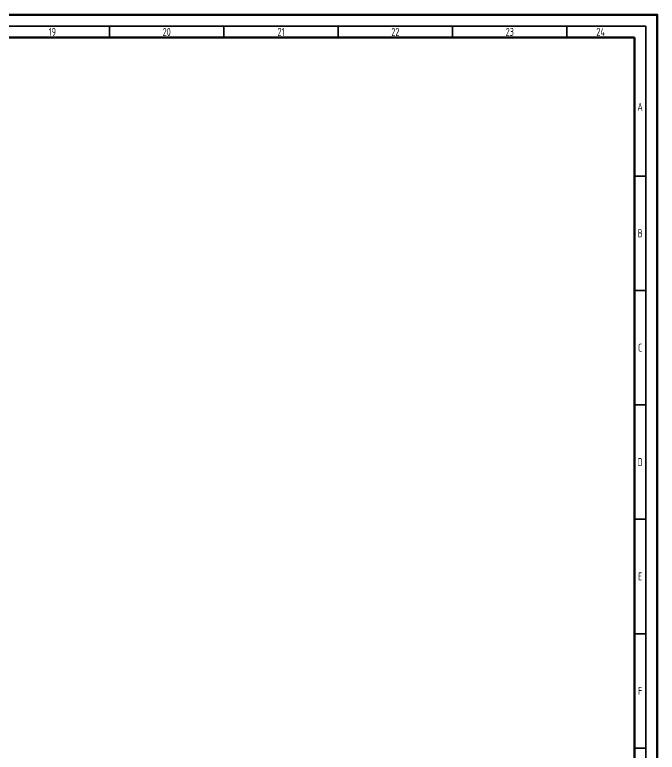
# Model space of a CAD drawing. Header units: millimetres. Extents: x -419 to 9215, y 1224 to 3301.
# Drawn here: x 489.3 to 770.3, y 1743.8 to 2066.1 of the extents above; entities that cross this region are included whole.
import ezdxf

# ---------------------------------------------------------------- set-up
doc = ezdxf.new("R2010")
doc.units = ezdxf.units.MM
for name, color, linetype, lineweight in [('Chu', 241, 'Continuous', 35), ('Net 0.35', 20, 'Continuous', 35), ('Net 0.7', 7, 'Continuous', 70)]:
    doc.layers.add(name, color=color, linetype=linetype, lineweight=lineweight)
doc.styles.add('SLDTEXTSTYLE1', font='TXT', dxfattribs={"width": 0.7})

msp = doc.modelspace()

# ---------------------------------------------------------------- linework, layer by layer
at = {"layer": 'Net 0.35', "linetype": 'Continuous', "lineweight": 35}
for p, q in [((-403.72, 2061.13), (765.28, 2061.13)), ((530.78, 2061.13), (530.78, 2056.13)), ((580.78, 2061.13), (580.78, 2056.13)), ((630.78, 2061.13), (630.78, 2056.13)), ((680.78, 2061.13), (680.78, 2056.13)), ((730.78, 2061.13), (730.78, 2056.13)), ((765.28, 2061.13), (765.28, 1230.13)), ((765.28, 1995.63), (760.28, 1995.63)), ((765.28, 1945.63), (760.28, 1945.63)), ((765.28, 1895.63), (760.28, 1895.63)), ((765.28, 1845.63), (760.28, 1845.63)), ((765.28, 1795.63), (760.28, 1795.63)), ((765.28, 1745.63), (760.28, 1745.63))]:
    msp.add_line(p, q, dxfattribs=at)
at = {"layer": 'Net 0.7', "linetype": 'Continuous', "lineweight": 70}
for p, q in [((-398.72, 2056.13), (760.28, 2056.13)), ((760.28, 2056.13), (760.28, 1235.13))]:
    msp.add_line(p, q, dxfattribs=at)
at = {"layer": 'Net 0.7'}
msp.add_lwpolyline([(-418.72, 1225.13), (770.28, 1225.13), (770.28, 2066.13), (-418.72, 2066.13)], close=True, dxfattribs=at)

# ---------------------------------------------------------------- texts
at = {"layer": 'Chu', "char_height": 3.5, "attachment_point": 5, "style": 'SLDTEXTSTYLE1'}
for s, insert in [('{\\fTCVN 7284|b0|i0|c0|p34;19}', (505.78, 2058.63)), ('{\\fTCVN 7284|b0|i0|c0|p34;20}', (555.78, 2058.63)), ('{\\fTCVN 7284|b0|i0|c0|p34;21}', (605.78, 2058.63)), ('{\\fTCVN 7284|b0|i0|c0|p34;22}', (655.78, 2058.63)), ('{\\fTCVN 7284|b0|i0|c0|p34;23}', (705.78, 2058.63)), ('{\\fTCVN 7284|b0|i0|c0|p34;24}', (745.53, 2058.63)), ('{\\fTCVN 7284|b0|i0|c0|p34;A}', (762.78, 2025.88)), ('{\\fTCVN 7284|b0|i0|c0|p34;B}', (762.78, 1970.63)), ('{\\fTCVN 7284|b0|i0|c0|p34;C}', (762.78, 1920.63)), ('{\\fTCVN 7284|b0|i0|c0|p34;D}', (762.78, 1870.63)), ('{\\fTCVN 7284|b0|i0|c0|p34;E}', (762.78, 1820.63)), ('{\\fTCVN 7284|b0|i0|c0|p34;F}', (762.78, 1770.63))]:
    msp.add_mtext(s, dxfattribs=dict(at, insert=insert))

doc.saveas('drawing.dxf')
